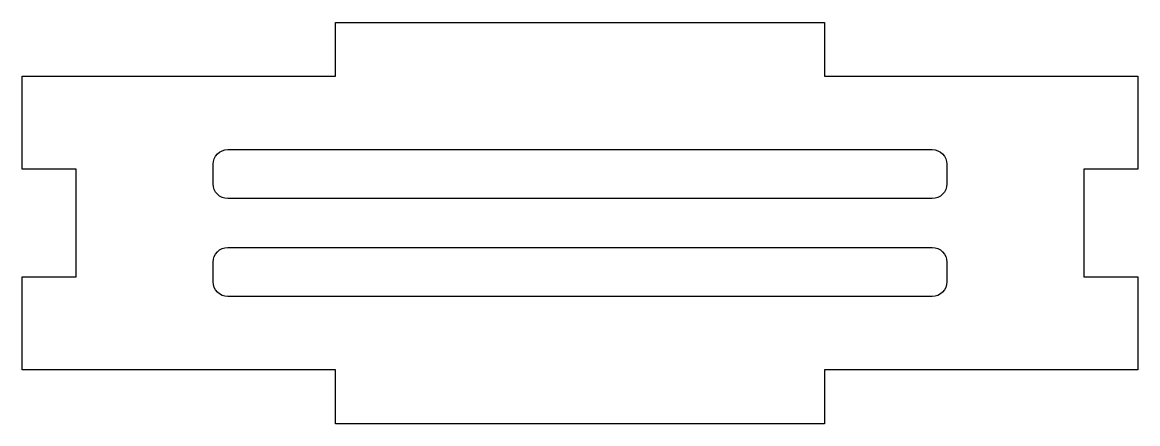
# Model space of a CAD drawing. Header units: millimetres. Extents: x -162 to -48, y -260 to -219.
import ezdxf

# ---------------------------------------------------------------- set-up
doc = ezdxf.new("R2010")
doc.units = ezdxf.units.MM
doc.layers.get('0').update_dxf_attribs({"linetype": 'CONTINUOUS'})

msp = doc.modelspace()

# ---------------------------------------------------------------- linework, layer by layer
msp.add_lwpolyline([(-156.5, -233.53), (-162, -233.53), (-162, -224.03), (-130, -224.03), (-130, -218.53), (-80, -218.53), (-80, -224.03), (-48, -224.03), (-48, -233.53), (-53.5, -233.53), (-53.5, -244.53), (-48, -244.53), (-48, -254.03), (-80, -254.03), (-80, -259.53), (-130, -259.53), (-130, -254.03), (-162, -254.03), (-162, -244.53), (-156.5, -244.53)], close=True)
for points in [[(-67.5, -235.03, -0.414214), (-69, -236.53), (-141, -236.53, -0.414214), (-142.5, -235.03), (-142.5, -233.03, -0.414214), (-141, -231.53), (-69, -231.53, -0.414214), (-67.5, -233.03)], [(-67.5, -245.03, -0.414214), (-69, -246.53), (-141, -246.53, -0.414214), (-142.5, -245.03), (-142.5, -243.03, -0.414214), (-141, -241.53), (-69, -241.53, -0.414214), (-67.5, -243.03)]]:
    msp.add_lwpolyline(points, format="xyb", close=True)

doc.saveas('drawing.dxf')
